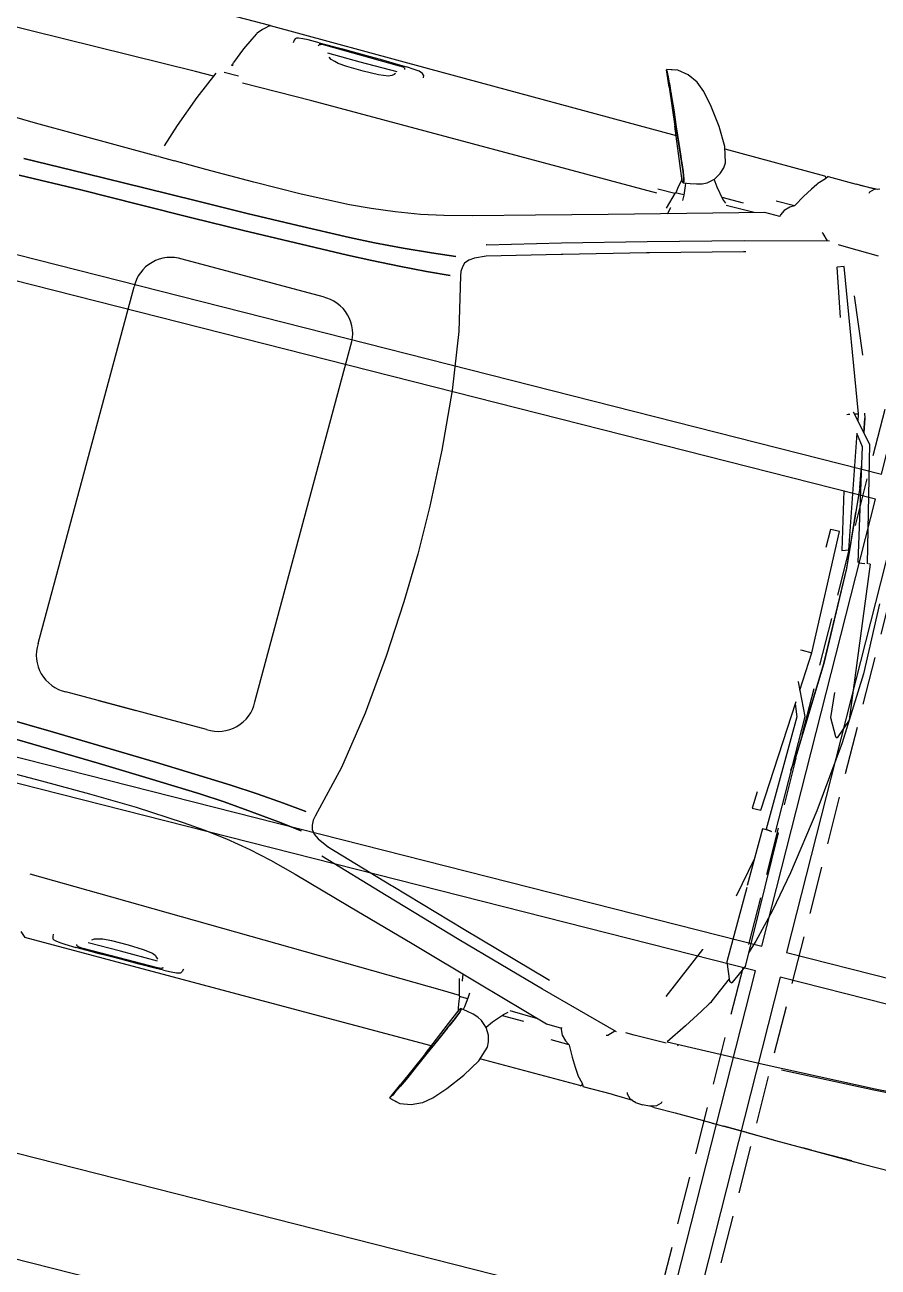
# Model space of a CAD drawing. Header units: inches. Extents: x 6322 to 85903, y -36042 to 7673.
# Drawn here: x 76003.4 to 76070, y -297.4 to -200.4 of the extents above; entities that cross this region are included whole.
import ezdxf

# ---------------------------------------------------------------- set-up
doc = ezdxf.new("R2010")
doc.units = ezdxf.units.IN
doc.header["$LTSCALE"] = 10
doc.linetypes.add('Amconstr', pattern=[9999, 9999, 0])
doc.linetypes.add('HIDDEN2', pattern=[0.1875, 0.125, -0.0625])
for name, color, linetype in [('ADSK_ASSOC_ENTITY_BACKUPS', 7, 'Continuous'), ('CAR1', 250, 'Continuous'), ('PARK LINE', 2, 'Continuous'), ('SHADE I SEC BEAM', 11, 'HIDDEN2'), ('SOLAR PANEL', 10, 'Continuous'), ('WALL', 4, 'Continuous')]:
    doc.layers.add(name, color=color, linetype=linetype)

# ---------------------------------------------------------------- blocks, each defined once
blk = doc.blocks.new('*U63')
at = {"layer": 'PARK LINE', "linetype": 'Amconstr', "lineweight": 25}
blk.add_line((218.073, -55.399), (-218.073, 55.399), dxfattribs=at)
blk = doc.blocks.new('*U64')
at = {"layer": 'PARK LINE', "color": 0, "linetype": 'ByBlock', "lineweight": -2}
blk.add_blockref('*U63', (-26.099, -102.737), dxfattribs=at)
blk = doc.blocks.new('*U164')
at = {"layer": 'SOLAR PANEL'}
blk.add_lwpolyline([(-39, 18), (-39, -18), (39, -18), (39, 18)], close=True, dxfattribs=at)
blk = doc.blocks.new('*U163')
at = {"layer": 'SOLAR PANEL', "color": 0, "linetype": 'ByBlock', "lineweight": -2}
for p in [(80, 190), (80, 152), (160, 152), (80, 114), (160, 114), (80, 76)]:
    blk.add_blockref('*U164', p, dxfattribs=at)
blk = doc.blocks.new('*U61')
at = {"layer": 'SOLAR PANEL', "xscale": -1, "rotation": 165.7461911174656}
blk.add_blockref('*U163', (-184.487, 86.074), dxfattribs=at)
blk = doc.blocks.new('*U62')
at = {"layer": 'ADSK_ASSOC_ENTITY_BACKUPS', "linetype": 'Amconstr', "lineweight": 25}
blk.add_blockref('*U61', (0, 0), dxfattribs=at)
at = {"layer": 'SOLAR PANEL', "color": 0, "linetype": 'ByBlock', "lineweight": -2}
blk.add_blockref('*U61', (0, 0), dxfattribs=at)
blk = doc.blocks.new('*U148')
at = {"layer": 'SHADE I SEC BEAM', "ltscale": 3}
blk.add_lwpolyline([(-119.447, -478.315), (-123.324, -477.33), (119.447, 478.315), (123.324, 477.33)], close=True, dxfattribs=at)
blk = doc.blocks.new('*U149')
at = {"layer": 'WALL', "color": 0, "linetype": 'ByBlock', "lineweight": -2}
blk.add_blockref('*U148', (127.936, -32.501), dxfattribs=at)
blk = doc.blocks.new('A$C6e495745')
at = {"layer": 'CAR1'}
for p, q in [((74.67, 83.519), (73.793, 83.388)), ((75.541, 83.332), (74.67, 83.519)), ((75.536, 83.34), (74.948, 83.459)), ((72.286, 82.446), (71.422, 81.444)), ((72.962, 83.001), (72.286, 82.446)), ((72.981, 83.01), (72.962, 83.001)), ((73.793, 83.388), (72.981, 83.01)), ((74.969, 82.213), (75.126, 82.521)), ((75.532, 83.305), (74.981, 82.058)), ((75.126, 82.521), (75.264, 82.81)), ((75.452, 83.182), (75.264, 82.81)), ((75.264, 82.81), (75.375, 83.043)), ((75.264, 82.81), (75.264, 82.809)), ((75.375, 83.043), (75.452, 83.182)), ((75.452, 83.182), (75.503, 83.254)), ((75.503, 83.254), (75.532, 83.305)), ((75.532, 83.305), (75.541, 83.332)), ((75.541, 83.332), (75.536, 83.34)), ((73.759, 79.241), (74.981, 82.058)), ((74.824, 81.887), (74.519, 81.199)), ((74.603, 81.412), (74.688, 81.6)), ((74.688, 81.6), (74.79, 81.813)), ((74.79, 81.813), (74.888, 82.025)), ((74.888, 82.025), (74.969, 82.213)), ((74.969, 82.214), (74.969, 82.213)), ((71.422, 81.444), (70.424, 80.113)), ((74.519, 81.199), (73.704, 79.355)), ((74.176, 80.44), (74.603, 81.412)), ((70.424, 80.113), (69.585, 78.713)), ((73.641, 79.222), (74.176, 80.44)), ((38.54, 78.716), (36.207, 78.699)), ((40.509, 78.718), (38.54, 78.716)), ((42.711, 78.707), (39.483, 78.678)), ((43.398, 78.711), (40.509, 78.718)), ((42.711, 78.707), (43.398, 78.711)), ((45.621, 78.701), (43.398, 78.711)), ((47.806, 78.691), (45.621, 78.701)), ((47.928, 78.682), (45.786, 78.692)), ((49.802, 78.68), (47.806, 78.691)), ((47.928, 78.682), (49.802, 78.671)), ((49.802, 78.671), (49.799, 78.671)), ((50.733, 78.675), (49.802, 78.68)), ((51.841, 78.671), (49.812, 78.678)), ((53.739, 78.67), (51.841, 78.671)), ((55.418, 78.669), (53.739, 78.67)), ((55.294, 78.5), (55.708, 78.648)), ((55.418, 78.669), (55.735, 78.655)), ((55.708, 78.648), (55.798, 78.67)), ((55.798, 78.67), (56.368, 78.71)), ((56.94, 78.671), (56.368, 78.71)), ((56.94, 78.671), (57.03, 78.648)), ((57.445, 78.5), (57.03, 78.648)), ((57.179, 78.595), (58.654, 78.542)), ((58.92, 78.541), (61.195, 78.561)), ((61.347, 78.316), (61.195, 78.561)), ((69.585, 78.713), (69.199, 77.512)), ((73.759, 79.241), (72.612, 76.516)), ((73.704, 79.355), (72.896, 77.531)), ((73.111, 78.021), (73.641, 79.222)), ((73.472, 78.56), (93.592, 78.598)), ((93.592, 78.598), (106.282, 78.618)), ((106.71, 78.252), (106.282, 78.618)), ((54.962, 78.101), (54.994, 78.208)), ((54.994, 78.208), (55.294, 78.5)), ((57.743, 78.208), (57.445, 78.5)), ((57.777, 78.088), (57.743, 78.208)), ((58.654, 78.542), (58.92, 78.541)), ((61.319, 78.433), (61.32, 78.434)), ((61.319, 78.362), (61.319, 78.433)), ((61.32, 78.434), (61.324, 78.439)), ((61.412, 78.526), (61.324, 78.439)), ((61.822, 77.806), (61.347, 78.316)), ((61.412, 78.526), (61.472, 78.529)), ((61.472, 78.529), (69.533, 78.55)), ((61.843, 77.779), (61.822, 77.806)), ((61.882, 77.721), (61.843, 77.779)), ((62.193, 77.251), (61.882, 77.721)), ((72.705, 77.097), (73.111, 78.021)), ((93.701, 77.781), (93.735, 77.999)), ((93.831, 78.11), (93.735, 77.999)), ((94.137, 78.194), (93.831, 78.11)), ((94.56, 78.238), (94.137, 78.194)), ((95.178, 78.269), (94.56, 78.238)), ((95.178, 78.269), (95.865, 78.285)), ((95.278, 78.122), (95.261, 78.037)), ((95.278, 78.122), (95.33, 78.145)), ((95.377, 78.16), (95.33, 78.145)), ((95.516, 78.181), (95.377, 78.16)), ((95.721, 78.188), (95.516, 78.181)), ((98.79, 78.224), (95.721, 78.188)), ((95.82, 77.72), (98.798, 77.709)), ((95.865, 78.285), (97.138, 78.307)), ((97.138, 78.307), (98.438, 78.319)), ((98.438, 78.319), (99.69, 78.33)), ((101.693, 78.243), (98.79, 78.224)), ((98.798, 77.709), (101.414, 77.723)), ((99.69, 78.33), (100.367, 78.332)), ((100.367, 78.332), (101.022, 78.332)), ((101.022, 78.332), (102.243, 78.323)), ((101.904, 78.238), (101.693, 78.243)), ((102.076, 78.221), (101.904, 78.238)), ((102.169, 78.191), (102.076, 78.221)), ((102.101, 78.213), (102.137, 78.209)), ((102.137, 78.209), (102.22, 78.176)), ((102.22, 78.176), (102.169, 78.191)), ((102.22, 78.176), (102.236, 78.082)), ((103.141, 78.306), (102.243, 78.323)), ((103.548, 78.284), (103.141, 78.306)), ((103.897, 78.246), (103.548, 78.284)), ((104.056, 78.204), (103.897, 78.246)), ((104.142, 78.14), (104.056, 78.204)), ((104.193, 77.998), (104.142, 78.14)), ((104.214, 77.779), (104.193, 77.998)), ((62.629, 76.536), (62.193, 77.251)), ((69.199, 77.512), (69.231, 77.088)), ((69.231, 77.088), (69.388, 76.575)), ((72.896, 77.531), (72.47, 76.566)), ((72.49, 76.614), (72.512, 76.663)), ((72.512, 76.663), (72.535, 76.716)), ((72.535, 76.716), (72.558, 76.767)), ((72.558, 76.767), (72.6, 76.861)), ((72.6, 76.861), (72.639, 76.95)), ((72.639, 76.95), (72.675, 77.03)), ((72.675, 77.03), (72.705, 77.097)), ((95.965, 77.45), (95.868, 77.559)), ((96.11, 77.312), (95.965, 77.45)), ((96.358, 77.203), (96.11, 77.312)), ((97.12, 77.113), (96.358, 77.203)), ((98.36, 77.064), (97.12, 77.113)), ((99.69, 77.084), (98.36, 77.064)), ((100.397, 77.14), (99.69, 77.084)), ((100.698, 77.216), (100.397, 77.14)), ((101.015, 77.3), (100.698, 77.216)), ((101.197, 77.442), (101.015, 77.3)), ((63.093, 75.715), (62.629, 76.536)), ((63.12, 75.668), (63.093, 75.715)), ((64.595, 75.65), (63.12, 75.668)), ((63.153, 75.643), (63.12, 75.668)), ((69.72, 76.04), (69.339, 75.493)), ((69.388, 76.575), (69.699, 76.059)), ((69.699, 76.059), (70.189, 75.628)), ((72.228, 75.997), (72.003, 75.427)), ((72.003, 75.427), (72.105, 75.689)), ((72.612, 76.516), (72.089, 75.276)), ((72.105, 75.689), (72.228, 75.997)), ((72.47, 76.566), (72.228, 75.997)), ((72.228, 75.997), (72.356, 76.305)), ((72.356, 76.305), (72.49, 76.614)), ((72.356, 76.305), (72.469, 76.566)), ((72.469, 76.566), (72.49, 76.614)), ((63.465, 75.465), (63.153, 75.643)), ((63.818, 75.088), (63.465, 75.465)), ((64.002, 74.681), (63.818, 75.088)), ((64.029, 74.521), (64.002, 74.681)), ((68.75, 74.816), (67.033, 74.816)), ((68.653, 74.706), (68.356, 74.457)), ((69.339, 75.493), (68.653, 74.706)), ((70.189, 75.628), (70.545, 75.452)), ((70.545, 75.452), (70.965, 75.315)), ((70.965, 75.315), (71.444, 75.215)), ((71.444, 75.215), (71.983, 75.141)), ((71.691, 74.213), (71.765, 74.947)), ((71.765, 74.947), (71.794, 75.167)), ((72.003, 75.427), (71.96, 75.232)), ((71.96, 75.232), (71.974, 75.325)), ((71.964, 75.165), (71.96, 75.232)), ((71.96, 75.232), (71.983, 75.141)), ((71.983, 75.141), (71.964, 75.165)), ((71.974, 75.325), (72.003, 75.427)), ((71.983, 75.141), (72.037, 75.183)), ((72.008, 75.155), (71.983, 75.141)), ((72.037, 75.183), (72.008, 75.155)), ((72.037, 75.183), (72.089, 75.276)), ((72.065, 75.225), (72.037, 75.183)), ((72.089, 75.276), (72.065, 75.225)), ((72.209, 75.135), (72.144, 75.406)), ((72.292, 74.601), (72.209, 75.135)), ((59.789, 73.737), (66.225, 72.024)), ((60.396, 74.161), (59.945, 73.696)), ((60.508, 74.21), (60.396, 74.161)), ((65.227, 74.564), (64.021, 74.566)), ((71.081, 72.89), (65.227, 74.564)), ((68.272, 74.3), (66.021, 74.337)), ((71.666, 73.796), (71.691, 74.213)), ((72.379, 74.232), (71.694, 74.243)), ((72.328, 74.288), (72.292, 74.601)), ((72.333, 74.232), (72.328, 74.288)), ((72.743, 72.91), (72.379, 74.232)), ((73.767, 74.139), (72.4, 74.155)), ((101.625, 73.788), (73.767, 74.139)), ((107.203, 73.712), (101.625, 73.788)), ((39.15, 72.796), (30.902, 72.262)), ((30.954, 72.392), (39.237, 72.922)), ((48.085, 73.208), (39.15, 72.796)), ((39.237, 72.922), (46.591, 73.276)), ((55.77, 73.46), (48.085, 73.208)), ((54.716, 71.891), (55.77, 73.46)), ((54.926, 73.562), (54.847, 73.429)), ((55.823, 73.591), (58.401, 73.622)), ((58.401, 73.622), (59.062, 73.623)), ((76.982, 71.23), (71.081, 72.89)), ((72.419, 73.029), (72.422, 73.018)), ((72.422, 73.018), (72.532, 72.482)), ((53.803, 70.462), (54.716, 71.891)), ((66.225, 72.024), (73.518, 69.986)), ((66.036, 71.148), (65.887, 71.188)), ((73.322, 69.113), (66.036, 71.148)), ((82.447, 69.703), (76.982, 71.23)), ((53.371, 69.751), (53.803, 70.462)), ((54.99, 65.793), (56.804, 70.074)), ((73.518, 69.986), (79.919, 68.137)), ((52.388, 67.459), (53.231, 69.474)), ((53.231, 69.474), (53.292, 69.621)), ((53.292, 69.621), (53.371, 69.751)), ((73.322, 69.113), (73.095, 69.176)), ((79.598, 67.299), (73.322, 69.113)), ((87.192, 68.367), (82.447, 69.703)), ((79.919, 68.137), (85.554, 66.473)), ((89.352, 67.818), (87.192, 68.367)), ((51.415, 66.207), (52.098, 67.721)), ((52.318, 67.626), (52.098, 67.721)), ((52.903, 66.225), (52.318, 67.626)), ((79.719, 67.264), (79.598, 67.299)), ((85.325, 65.61), (79.719, 67.264)), ((91.12, 67.427), (89.352, 67.818)), ((93.104, 67.101), (91.12, 67.427)), ((94.972, 66.871), (93.104, 67.101)), ((51.659, 55.464), (51.415, 66.207)), ((52.912, 60.209), (52.903, 66.225)), ((96.689, 66.725), (94.972, 66.871)), ((100.543, 66.547), (96.689, 66.725)), ((104.342, 66.476), (100.543, 66.547)), ((108.215, 66.47), (104.342, 66.476)), ((110.758, 66.483), (108.215, 66.47)), ((51.124, 64.088), (51.44, 65.11)), ((54.984, 65.773), (54.99, 65.793)), ((86.175, 65.235), (85.25, 65.643)), ((86.578, 64.962), (86.175, 65.235)), ((89.525, 64.766), (87.63, 64.979)), ((87.63, 64.979), (89.525, 64.766)), ((50.508, 61.446), (51.124, 64.088)), ((86.834, 64.661), (86.578, 64.962)), ((86.911, 64.331), (86.834, 64.661)), ((86.928, 63.935), (86.911, 64.331)), ((91.771, 64.542), (89.525, 64.766)), ((89.525, 64.766), (91.771, 64.542)), ((94.018, 64.358), (91.771, 64.542)), ((91.771, 64.542), (94.018, 64.358)), ((96.003, 64.247), (94.018, 64.358)), ((94.018, 64.358), (96.003, 64.247)), ((100.145, 64.112), (96.003, 64.247)), ((96.003, 64.247), (100.145, 64.112)), ((104.226, 63.997), (100.145, 64.112)), ((100.145, 64.112), (104.226, 63.997)), ((85.872, 59.378), (86.877, 63.598)), ((86.877, 63.598), (86.928, 63.935)), ((87.671, 63.422), (89.533, 63.239)), ((89.533, 63.239), (87.671, 63.422)), ((89.533, 63.239), (91.692, 63.084)), ((91.692, 63.084), (89.533, 63.239)), ((91.692, 63.084), (93.854, 62.966)), ((93.854, 62.966), (91.692, 63.084)), ((108.296, 63.902), (104.226, 63.997)), ((104.226, 63.997), (108.296, 63.902)), ((112.407, 63.832), (108.296, 63.902)), ((108.296, 63.902), (112.407, 63.832)), ((93.854, 62.966), (95.809, 62.886)), ((95.809, 62.886), (93.854, 62.966)), ((95.809, 62.886), (99.988, 62.754)), ((99.988, 62.754), (95.809, 62.886)), ((99.988, 62.754), (104.148, 62.641)), ((104.148, 62.641), (99.988, 62.754)), ((104.148, 62.641), (108.298, 62.552)), ((108.298, 62.552), (104.148, 62.641)), ((108.298, 62.552), (112.445, 62.484)), ((112.445, 62.482), (108.298, 62.552)), ((49.912, 58.241), (50.508, 61.446)), ((52.915, 57.919), (53.533, 61.075)), ((52.919, 55.492), (52.912, 60.048)), ((85.19, 54.808), (85.872, 59.378)), ((96.804, 59.26), (108.175, 59.26)), ((102.49, 59.26), (105.502, 59.26)), ((49.17, 53.009), (49.912, 58.241)), ((51.659, 55.464), (51.745, 55.458)), ((52.011, 46.148), (51.897, 55.469)), ((52.514, 55.439), (52.169, 55.48)), ((52.299, 55.466), (52.919, 55.492)), ((52.459, 55.446), (52.462, 55.473)), ((52.633, 55.429), (52.514, 55.439)), ((52.606, 46.33), (52.633, 55.429)), ((93.727, 56.19), (93.727, 27.355)), ((111.252, 56.19), (111.252, 27.355)), ((84.756, 50.087), (85.19, 54.808)), ((53.412, 54.092), (52.963, 45.203)), ((54.099, 54.113), (53.412, 54.092)), ((54.062, 52.8), (54.099, 54.113)), ((48.647, 47.371), (49.17, 53.009)), ((51.849, 49.378), (51.958, 50.466)), ((51.958, 50.466), (51.849, 49.386)), ((84.528, 45.617), (84.756, 50.087)), ((51.849, 49.386), (51.634, 41.759)), ((51.634, 41.759), (51.849, 49.378)), ((48.449, 41.759), (48.647, 47.371)), ((48.582, 45.528), (49.128, 47.099)), ((49.282, 47.024), (49.128, 47.099)), ((50.043, 45.694), (49.282, 47.024)), ((50.259, 43.731), (50.043, 45.694)), ((53.21, 43.664), (52.011, 46.148)), ((52.973, 45.39), (52.606, 46.33)), ((84.449, 41.759), (84.528, 45.617)), ((50.163, 33.353), (48.581, 45.507)), ((52.916, 44.273), (52.762, 41.219)), ((53.21, 43.664), (53.229, 43.662)), ((48.647, 36.147), (48.449, 41.759)), ((51.849, 34.14), (51.634, 41.759)), ((51.634, 41.759), (51.849, 34.131)), ((84.528, 37.901), (84.449, 41.759)), ((52.762, 41.219), (53.131, 31.506)), ((53.552, 41.202), (52.762, 41.219)), ((53.682, 41.206), (53.552, 41.202)), ((84.756, 33.43), (84.528, 37.901)), ((52.488, 27.781), (51.849, 34.14)), ((51.849, 34.131), (52.295, 29.704)), ((50.163, 33.353), (50.3, 33.361)), ((52.639, 24.321), (50.392, 33.383)), ((51.037, 33.464), (50.571, 33.408)), ((51.074, 33.476), (51.037, 33.464)), ((53.155, 24.645), (51.117, 33.478)), ((53.863, 31.535), (53.844, 32.991)), ((85.19, 28.711), (84.756, 33.43)), ((52.571, 32.884), (52.068, 32.689)), ((52.068, 32.689), (53.792, 23.74)), ((53.631, 28.329), (52.571, 32.884)), ((53.131, 31.506), (53.819, 31.528)), ((53.863, 31.535), (53.819, 31.528)), ((85.872, 24.141), (85.19, 28.711)), ((52.486, 27.797), (52.814, 26.122)), ((52.808, 26.148), (52.488, 27.781)), ((54.522, 22.201), (52.639, 24.321)), ((53.776, 23.825), (53.155, 24.645)), ((96.804, 24.285), (108.175, 24.285)), ((53.533, 22.442), (53.314, 23.561)), ((53.315, 23.561), (53.533, 22.444)), ((86.877, 19.92), (85.872, 24.141)), ((53.533, 22.444), (53.533, 22.442)), ((53.648, 22.07), (53.533, 22.442)), ((53.969, 22.824), (54.082, 22.238)), ((54.399, 22.339), (54.082, 22.238)), ((54.859, 22.486), (54.741, 22.449)), ((54.949, 22.531), (54.859, 22.486)), ((54.949, 22.531), (54.859, 22.486)), ((54.082, 22.238), (58.166, 11.428)), ((54.522, 22.201), (54.54, 22.206)), ((91.692, 20.433), (89.533, 20.279)), ((89.533, 20.279), (91.692, 20.433)), ((93.854, 20.552), (91.692, 20.433)), ((91.692, 20.433), (93.854, 20.552)), ((95.809, 20.632), (93.854, 20.552)), ((93.854, 20.552), (95.809, 20.632)), ((99.988, 20.765), (95.809, 20.632)), ((95.809, 20.632), (99.988, 20.765)), ((104.148, 20.877), (99.988, 20.765)), ((99.988, 20.765), (104.148, 20.877)), ((108.298, 20.967), (104.148, 20.877)), ((104.148, 20.877), (108.298, 20.967)), ((112.445, 21.035), (108.298, 20.967)), ((108.298, 20.967), (112.445, 21.035)), ((117.233, 21.129), (112.445, 21.035)), ((112.445, 21.035), (117.233, 21.129)), ((122.175, 21.258), (117.233, 21.129)), ((117.233, 21.129), (122.175, 21.258)), ((86.928, 19.583), (86.877, 19.92)), ((86.911, 19.188), (86.928, 19.583)), ((89.533, 20.279), (87.671, 20.096)), ((87.671, 20.096), (89.533, 20.279)), ((96.003, 19.271), (100.145, 19.407)), ((100.145, 19.407), (96.003, 19.271)), ((100.145, 19.407), (104.226, 19.522)), ((104.226, 19.522), (100.145, 19.407)), ((104.226, 19.522), (108.296, 19.616)), ((108.296, 19.616), (104.226, 19.522)), ((108.296, 19.616), (112.407, 19.686)), ((112.407, 19.686), (108.296, 19.616)), ((112.407, 19.686), (117.201, 19.78)), ((117.201, 19.78), (112.407, 19.686)), ((117.201, 19.78), (122.158, 19.912)), ((122.158, 19.912), (117.201, 19.78)), ((86.175, 18.283), (86.578, 18.556)), ((86.578, 18.556), (86.834, 18.858)), ((86.834, 18.858), (86.911, 19.188)), ((87.629, 18.54), (89.525, 18.753)), ((89.525, 18.753), (87.629, 18.54)), ((89.525, 18.753), (91.771, 18.975)), ((91.771, 18.975), (89.525, 18.753)), ((91.771, 18.975), (94.018, 19.161)), ((94.018, 19.161), (91.771, 18.975)), ((94.018, 19.161), (96.003, 19.271)), ((96.003, 19.271), (94.018, 19.161)), ((54.99, 17.726), (54.984, 17.745)), ((56.804, 13.445), (54.99, 17.726)), ((79.719, 16.254), (85.333, 17.911)), ((85.333, 17.911), (86.175, 18.283)), ((85.554, 17.046), (79.919, 15.381)), ((85.554, 17.046), (85.574, 17.054)), ((93.104, 16.418), (94.972, 16.647)), ((94.972, 16.647), (96.689, 16.794)), ((96.689, 16.794), (100.543, 16.971)), ((100.543, 16.971), (104.342, 17.042)), ((104.342, 17.042), (108.215, 17.048)), ((108.215, 17.048), (110.758, 17.036)), ((110.761, 17.036), (110.759, 17.039)), ((112.019, 17.03), (110.761, 17.036)), ((112.019, 17.029), (112.19, 17.028)), ((112.19, 17.028), (118.624, 17.031)), ((118.624, 17.031), (121.984, 17.011)), ((121.984, 17.011), (125.201, 16.94)), ((73.322, 14.406), (79.597, 16.219)), ((79.597, 16.219), (79.719, 16.254)), ((87.192, 15.151), (89.352, 15.699)), ((89.352, 15.699), (91.12, 16.091)), ((91.12, 16.091), (93.104, 16.418)), ((111.268, 14.301), (111.83, 16.098)), ((58.698, 11.641), (57.428, 15.361)), ((79.919, 15.381), (73.518, 13.532)), ((82.447, 13.816), (87.192, 15.151)), ((66.036, 12.369), (73.095, 14.342)), ((73.095, 14.342), (73.322, 14.406)), ((76.982, 12.288), (82.447, 13.816)), ((110.346, 11.814), (111.268, 14.301)), ((56.808, 13.439), (56.804, 13.445)), ((73.518, 13.532), (66.225, 11.495)), ((58.698, 11.641), (58.668, 11.623)), ((65.857, 12.322), (66.036, 12.369)), ((71.081, 10.629), (76.982, 12.288)), ((109.424, 9.596), (110.346, 11.814)), ((58.166, 11.428), (58.668, 11.623)), ((66.225, 11.495), (59.789, 9.782)), ((72.532, 11.037), (72.422, 10.501)), ((58.401, 9.897), (55.823, 9.928)), ((59.062, 9.896), (58.401, 9.897)), ((59.945, 9.823), (60.396, 9.358)), ((65.227, 8.954), (71.081, 10.629)), ((71.691, 9.305), (71.666, 9.722)), ((72.379, 9.287), (72.75, 10.632)), ((72.422, 10.501), (72.42, 10.494)), ((73.767, 9.705), (101.625, 9.73)), ((101.625, 9.73), (107.203, 9.805)), ((109.527, 9.844), (110.974, 9.868)), ((110.974, 9.868), (134.676, 10.338)), ((60.396, 9.358), (60.508, 9.309)), ((63.818, 8.431), (64.002, 8.838)), ((64.002, 8.838), (64.029, 8.998)), ((64.021, 8.953), (65.227, 8.954)), ((66.021, 9.181), (68.271, 9.219)), ((68.357, 9.061), (68.653, 8.813)), ((68.653, 8.813), (69.339, 8.026)), ((71.765, 8.572), (71.691, 9.305)), ((71.694, 9.275), (72.379, 9.287)), ((72.209, 8.384), (72.292, 8.917)), ((72.292, 8.917), (72.328, 9.231)), ((72.328, 9.231), (72.333, 9.286)), ((72.399, 9.362), (73.767, 9.379)), ((107.64, 9.348), (108.8, 9.368)), ((62.629, 6.983), (63.093, 7.804)), ((63.093, 7.804), (63.12, 7.851)), ((63.12, 7.851), (63.153, 7.876)), ((63.12, 7.851), (64.595, 7.869)), ((63.153, 7.876), (63.465, 8.052)), ((63.465, 8.052), (63.818, 8.431)), ((67.018, 8.702), (68.75, 8.702)), ((69.339, 8.026), (69.72, 7.478)), ((70.189, 7.89), (69.699, 7.46)), ((70.545, 8.067), (70.189, 7.89)), ((70.965, 8.202), (70.545, 8.067)), ((71.444, 8.304), (70.965, 8.202)), ((71.983, 8.377), (71.444, 8.304)), ((71.794, 8.351), (71.765, 8.572)), ((71.983, 8.377), (71.96, 8.287)), ((71.96, 8.287), (71.964, 8.354)), ((71.974, 8.193), (71.96, 8.287)), ((71.96, 8.287), (72.003, 8.091)), ((71.964, 8.354), (71.983, 8.377)), ((72.003, 8.091), (71.974, 8.193)), ((71.983, 8.377), (72.008, 8.364)), ((72.037, 8.335), (71.983, 8.377)), ((72.105, 7.83), (72.003, 8.091)), ((72.003, 8.091), (72.228, 7.521)), ((72.008, 8.364), (72.037, 8.335)), ((72.037, 8.335), (72.065, 8.294)), ((72.089, 8.243), (72.037, 8.335)), ((72.065, 8.294), (72.089, 8.243)), ((72.089, 8.243), (72.612, 7.003)), ((72.228, 7.521), (72.105, 7.83)), ((72.144, 8.112), (72.209, 8.384)), ((107.823, 7.182), (108.318, 8.418)), ((108.318, 8.694), (108.318, 8.418)), ((108.318, 8.666), (108.395, 8.667)), ((108.395, 8.667), (108.425, 8.668)), ((62.193, 6.267), (62.629, 6.983)), ((69.388, 6.944), (69.231, 6.431)), ((69.699, 7.46), (69.388, 6.944)), ((72.356, 7.213), (72.228, 7.521)), ((72.228, 7.521), (72.47, 6.953)), ((72.49, 6.905), (72.356, 7.213)), ((72.469, 6.953), (72.356, 7.213)), ((72.49, 6.905), (72.469, 6.953)), ((72.47, 6.953), (72.896, 5.988)), ((72.512, 6.854), (72.49, 6.905)), ((72.535, 6.803), (72.512, 6.854)), ((72.558, 6.751), (72.535, 6.803)), ((72.612, 7.003), (73.759, 4.278)), ((107.402, 6.304), (107.823, 7.182)), ((61.882, 5.798), (62.193, 6.267)), ((69.231, 6.431), (69.199, 6.006)), ((69.199, 6.006), (69.585, 4.805)), ((72.6, 6.658), (72.558, 6.751)), ((72.639, 6.569), (72.6, 6.658)), ((72.675, 6.488), (72.639, 6.569)), ((72.705, 6.42), (72.675, 6.488)), ((73.111, 5.497), (72.705, 6.42)), ((72.896, 5.988), (73.704, 4.162)), ((95.868, 5.959), (95.965, 6.069)), ((95.965, 6.069), (96.11, 6.206)), ((96.11, 6.206), (96.358, 6.316)), ((96.358, 6.316), (97.12, 6.405)), ((97.12, 6.405), (98.36, 6.453)), ((98.36, 6.453), (99.69, 6.435)), ((99.69, 6.435), (100.397, 6.379)), ((100.397, 6.379), (100.698, 6.303)), ((100.698, 6.303), (101.015, 6.219)), ((101.015, 6.219), (101.197, 6.076)), ((107.157, 5.798), (107.402, 6.304)), ((57.03, 4.871), (57.445, 5.018)), ((58.623, 4.975), (57.177, 4.923)), ((57.31, 4.97), (58.92, 4.976)), ((57.445, 5.018), (57.743, 5.31)), ((57.743, 5.31), (57.777, 5.431)), ((61.195, 4.958), (58.92, 4.976)), ((61.195, 4.958), (61.347, 5.202)), ((61.319, 5.085), (61.319, 5.157)), ((61.32, 5.083), (61.319, 5.085)), ((61.324, 5.078), (61.32, 5.083)), ((61.324, 5.078), (61.412, 4.991)), ((61.347, 5.202), (61.822, 5.713)), ((61.472, 4.99), (61.412, 4.991)), ((69.533, 4.969), (61.472, 4.99)), ((61.822, 5.713), (61.843, 5.74)), ((61.843, 5.74), (61.882, 5.798)), ((73.641, 4.296), (73.111, 5.497)), ((93.592, 4.92), (73.472, 4.959)), ((106.282, 4.899), (93.592, 4.92)), ((93.735, 5.52), (93.701, 5.737)), ((93.735, 5.52), (93.831, 5.408)), ((93.831, 5.408), (94.137, 5.325)), ((94.137, 5.325), (94.56, 5.28)), ((94.56, 5.28), (95.178, 5.249)), ((95.865, 5.233), (95.178, 5.249)), ((95.261, 5.482), (95.278, 5.397)), ((95.33, 5.372), (95.278, 5.397)), ((95.33, 5.372), (95.377, 5.359)), ((95.377, 5.359), (95.516, 5.337)), ((95.516, 5.337), (95.721, 5.329)), ((95.721, 5.329), (98.79, 5.295)), ((98.798, 5.809), (95.82, 5.798)), ((97.138, 5.212), (95.865, 5.233)), ((98.438, 5.2), (97.138, 5.212)), ((99.69, 5.188), (98.438, 5.2)), ((98.79, 5.295), (101.693, 5.275)), ((101.414, 5.796), (98.798, 5.809)), ((100.367, 5.187), (99.69, 5.188)), ((101.022, 5.187), (100.367, 5.187)), ((102.243, 5.196), (101.022, 5.187)), ((101.693, 5.275), (101.904, 5.279)), ((101.904, 5.279), (102.076, 5.296)), ((102.076, 5.296), (102.169, 5.328)), ((102.137, 5.309), (102.105, 5.306)), ((102.22, 5.342), (102.137, 5.309)), ((102.169, 5.328), (102.22, 5.342)), ((102.236, 5.437), (102.22, 5.342)), ((102.243, 5.196), (103.141, 5.213)), ((103.141, 5.213), (103.548, 5.235)), ((103.548, 5.235), (103.897, 5.273)), ((103.897, 5.273), (104.056, 5.315)), ((104.056, 5.315), (104.142, 5.378)), ((104.142, 5.378), (104.193, 5.521)), ((104.193, 5.521), (104.214, 5.739)), ((106.282, 4.899), (106.71, 5.265)), ((106.316, 4.912), (106.296, 4.911)), ((106.316, 4.911), (106.307, 4.921)), ((106.319, 4.911), (106.316, 4.911)), ((106.319, 4.911), (113.538, 4.949)), ((106.71, 5.265), (106.797, 5.341)), ((106.797, 5.341), (107.113, 5.721)), ((107.113, 5.721), (107.129, 5.74)), ((107.129, 5.74), (107.157, 5.798)), ((69.585, 4.805), (70.424, 3.406)), ((74.176, 3.078), (73.641, 4.296)), ((73.704, 4.162), (74.519, 2.32)), ((74.981, 1.46), (73.759, 4.278)), ((70.424, 3.406), (71.422, 2.074)), ((74.603, 2.107), (74.176, 3.078)), ((71.422, 2.074), (72.286, 1.072)), ((74.519, 2.32), (74.827, 1.626)), ((74.688, 1.919), (74.603, 2.107)), ((72.286, 1.072), (72.962, 0.518)), ((74.79, 1.706), (74.688, 1.919)), ((74.888, 1.492), (74.79, 1.706)), ((74.969, 1.306), (74.888, 1.492)), ((75.126, 0.997), (74.969, 1.306)), ((74.969, 1.306), (74.969, 1.304)), ((74.981, 1.46), (75.532, 0.214)), ((75.264, 0.708), (75.126, 0.997)), ((72.962, 0.518), (72.981, 0.509)), ((72.981, 0.509), (73.793, 0.13)), ((73.793, 0.13), (74.67, 0)), ((74.67, 0), (75.541, 0.187)), ((74.858, 0.04), (75.536, 0.179)), ((75.375, 0.475), (75.264, 0.708)), ((75.264, 0.708), (75.452, 0.337)), ((75.264, 0.708), (75.264, 0.708)), ((75.452, 0.337), (75.375, 0.475)), ((75.503, 0.264), (75.452, 0.337)), ((75.532, 0.214), (75.503, 0.264)), ((75.541, 0.187), (75.532, 0.214)), ((75.536, 0.179), (75.541, 0.187))]:
    blk.add_line(p, q, dxfattribs=at)
for centre, start, end in [((96.66, 56.328), 87.18483, 182.68758), ((108.319, 56.328), 357.31242, 92.81517), ((96.66, 27.218), 177.31242, 272.81517), ((108.319, 27.218), 267.18483, 2.68758)]:
    blk.add_arc(centre, 2.936, start, end, dxfattribs=at)

msp = doc.modelspace()

# ---------------------------------------------------------------- linework, layer by layer
at = {"linetype": 'Amconstr', "lineweight": 25}
msp.add_circle((60708.4733, -17819.81171), 18222, dxfattribs=at)

# ---------------------------------------------------------------- block references
at = {"layer": 'CAR1', "rotation": 164.9497587353136}
msp.add_blockref('A$C6e495745', (76126.46188, -223.36188), dxfattribs=at)
at = {"layer": 'PARK LINE', "linetype": 'Amconstr', "lineweight": 25, "xscale": -1, "rotation": 151.4923822348115}
msp.add_blockref('*U64', (76105.9244, -424.10403), dxfattribs=at)
at = {"layer": 'SOLAR PANEL', "linetype": 'Amconstr', "lineweight": 25, "xscale": -1, "rotation": 151.4923822348075}
msp.add_blockref('*U62', (76115.77311, -385.33545), dxfattribs=at)
at = {"layer": 'WALL'}
msp.add_blockref('*U149', (76017.89677, 90.40946), dxfattribs=at)

doc.saveas('drawing.dxf')
